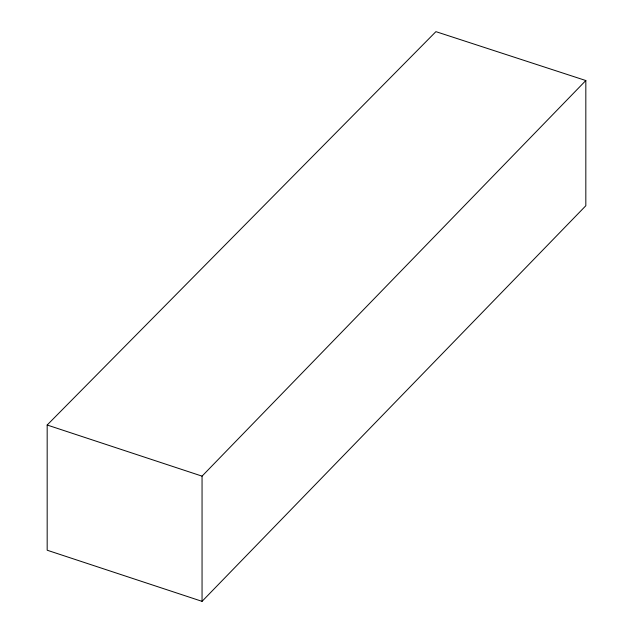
<?xml version="1.0" encoding="UTF-8"?>
<svg xmlns="http://www.w3.org/2000/svg" width="633" height="633" viewBox="0 0 633 633"><rect width="100%" height="100%" fill="white"/><g stroke="black" fill="none" stroke-linecap="round" stroke-linejoin="round"><path stroke-width="0.95" d="M202.054 601.35L202.054 476.143L585.826 80.533L435.915 31.65L47.174 425.012L47.174 550.219L202.054 601.35L585.826 205.741L585.826 80.533M47.174 425.012L202.054 476.143"/></g></svg>
